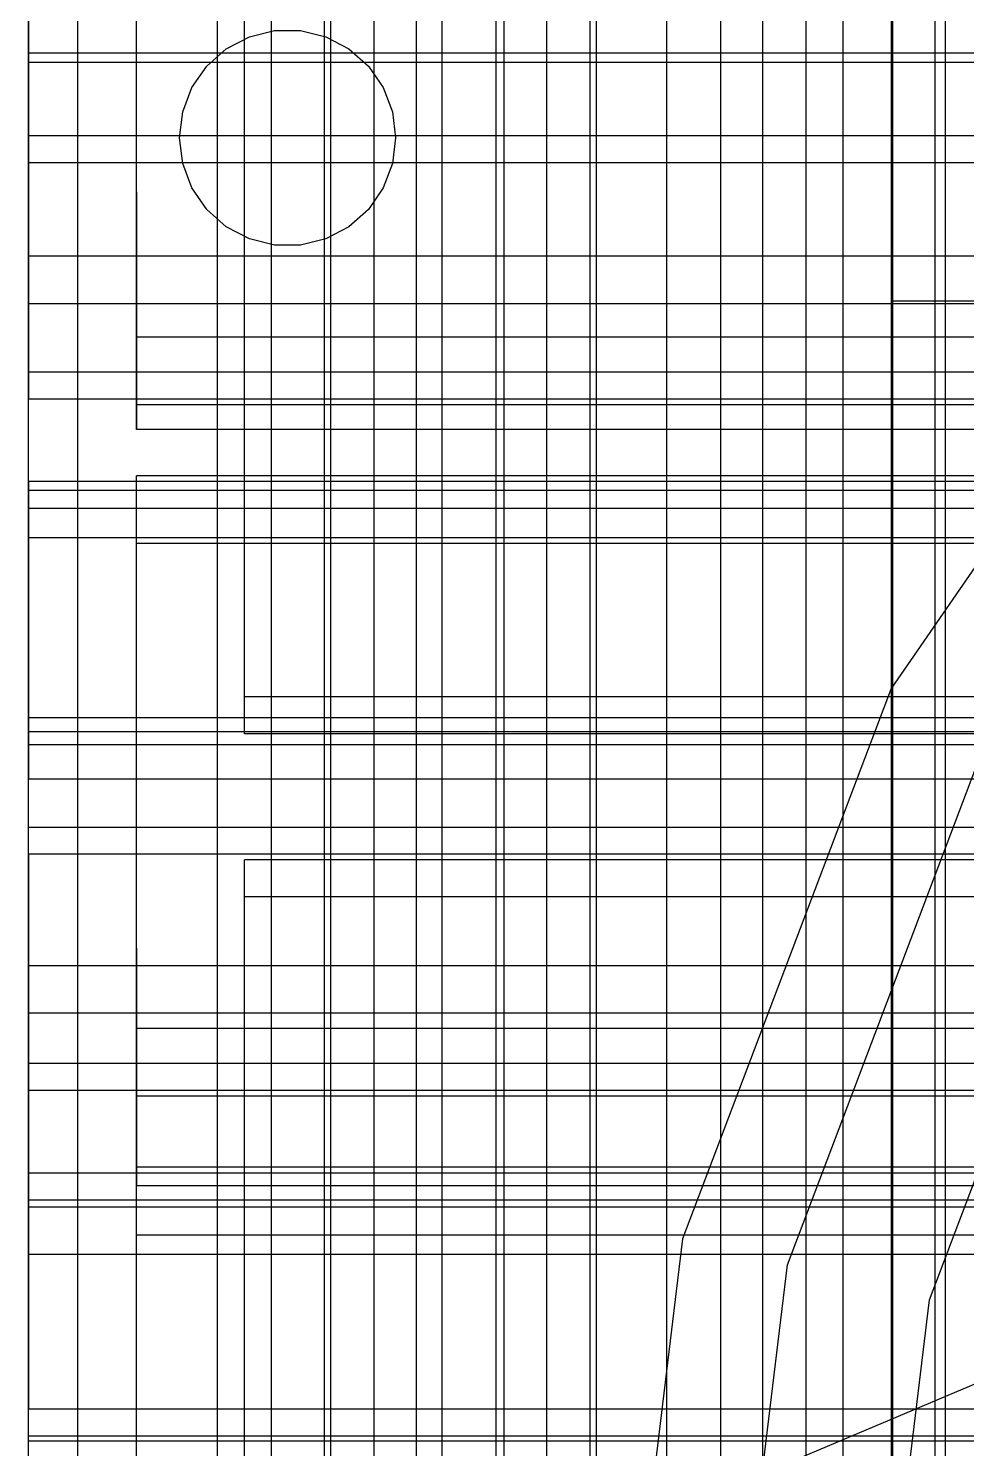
# Model space of a CAD drawing. Header units: millimetres. Extents: x -1175 to 655, y -895 to 720.
# Drawn here: x -972.6 to -967.82, y 45.99 to 53.22 of the extents above; entities that cross this region are included whole.
import ezdxf

# ---------------------------------------------------------------- set-up
doc = ezdxf.new("R2010")
doc.units = ezdxf.units.MM
doc.layers.add('HIDDEN', color=8, linetype='Continuous')
doc.layers.add('VISIBLE', color=7, linetype='Continuous')

msp = doc.modelspace()

# ---------------------------------------------------------------- linework, layer by layer
at = {"layer": 'HIDDEN'}
for points in [[(-968.1984, 110), (-968.1984, 33.08)], [(-968.1984, 96), (-968.1984, 33.08)], [(-972.0484, 51.6458), (-972.0484, 54.4592)], [(-972.0484, 51.6458), (-972.0484, 54.4592)], [(-972.5984, 53.0902), (-972.5984, 54.2926)], [(-972.5984, 52.6698), (-972.5984, 54.2926)], [(-972.5984, 53.0902), (-972.5984, 54.2926)], [(-972.5984, 52.6698), (-972.5984, 54.2926)], [(-971.6359, 33.85), (-971.6359, 54.31)], [(-971.6359, 33.85), (-971.6359, 54.31)], [(-971.3609, 33.85), (-971.3609, 54.31)], [(-971.3609, 33.85), (-971.3609, 54.31)], [(-970.4919, 33.85), (-970.4919, 54.31)], [(-970.4919, 33.85), (-970.4919, 54.31)], [(-970.2169, 33.85), (-970.2169, 54.31)], [(-970.2169, 33.85), (-970.2169, 54.31)], [(-969.9584, 33.85), (-969.9584, 54.31)], [(-969.9584, 33.85), (-969.9584, 54.31)], [(-969.3479, 33.85), (-969.3479, 54.31)], [(-969.3479, 33.85), (-969.3479, 54.31)], [(-969.0729, 33.85), (-969.0729, 54.31)], [(-969.0729, 33.85), (-969.0729, 54.31)], [(-968.2039, 33.85), (-968.2039, 54.31)], [(-968.2039, 33.85), (-968.2039, 54.31)], [(-967.9289, 33.85), (-967.9289, 54.31)], [(-967.9289, 33.85), (-967.9289, 54.31)], [(-972.5984, 52.0568), (-972.5984, 54.2352)], [(-971.4984, 49.8143), (-971.4984, 54.1542)], [(-971.4984, 49.8143), (-971.4984, 54.1542)], [(-972.0484, 51.3008), (-972.0484, 54.1142)], [(-972.0484, 51.3008), (-972.0484, 54.1142)], [(-972.3464, 34.18), (-972.3464, 53.98)], [(-971.4984, 49.6258), (-971.4984, 53.9657)], [(-971.4984, 49.6258), (-971.4984, 53.9657)], [(-971.0904, 34.18), (-971.0904, 53.98)], [(-970.6215, 34.18), (-970.6215, 53.98)], [(-970.1753, 34.18), (-970.1753, 53.98)], [(-969.7064, 34.18), (-969.7064, 53.98)], [(-968.4504, 34.18), (-968.4504, 53.98)], [(-967.9815, 34.18), (-967.9815, 53.98)], [(-971.0584, 34.455), (-971.0584, 53.705)], [(-971.0584, 34.455), (-971.0584, 53.705)], [(-971.0584, 34.455), (-971.0584, 53.705)], [(-971.0584, 34.455), (-971.0584, 53.705)], [(-971.0584, 34.455), (-971.0584, 53.705)], [(-971.0584, 34.455), (-971.0584, 53.705)], [(-970.8384, 34.455), (-970.8384, 53.705)], [(-970.8384, 34.455), (-970.8384, 53.705)], [(-970.8384, 34.455), (-970.8384, 53.705)], [(-970.8384, 34.455), (-970.8384, 53.705)], [(-970.8384, 34.455), (-970.8384, 53.705)], [(-970.8384, 34.455), (-970.8384, 53.705)], [(-969.9584, 34.455), (-969.9584, 53.705)], [(-969.9584, 34.455), (-969.9584, 53.705)], [(-969.9584, 34.455), (-969.9584, 53.705)], [(-969.9584, 34.455), (-969.9584, 53.705)], [(-969.9584, 34.455), (-969.9584, 53.705)], [(-969.9584, 34.455), (-969.9584, 53.705)], [(-969.7384, 34.455), (-969.7384, 53.705)], [(-969.7384, 34.455), (-969.7384, 53.705)], [(-969.7384, 34.455), (-969.7384, 53.705)], [(-969.7384, 34.455), (-969.7384, 53.705)], [(-969.7384, 34.455), (-969.7384, 53.705)], [(-969.7384, 34.455), (-969.7384, 53.705)], [(-968.8584, 34.455), (-968.8584, 53.705)], [(-968.8584, 34.455), (-968.8584, 53.705)], [(-968.8584, 34.455), (-968.8584, 53.705)], [(-968.8584, 34.455), (-968.8584, 53.705)], [(-968.8584, 34.455), (-968.8584, 53.705)], [(-968.8584, 34.455), (-968.8584, 53.705)], [(-968.6384, 34.455), (-968.6384, 53.705)], [(-968.6384, 34.455), (-968.6384, 53.705)], [(-968.6384, 34.455), (-968.6384, 53.705)], [(-968.6384, 34.455), (-968.6384, 53.705)], [(-968.6384, 34.455), (-968.6384, 53.705)], [(-968.6384, 34.455), (-968.6384, 53.705)], [(-972.5984, 53.2848), (-972.5984, 52.0568)], [(-971.5908, 53.1126), (-971.4734, 53.1743)], [(-971.5908, 53.1126), (-971.4734, 53.1743)], [(-971.4734, 53.1743), (-971.3447, 53.206)], [(-971.4734, 53.1743), (-971.3447, 53.206)], [(-971.3447, 53.206), (-971.2121, 53.206)], [(-971.3447, 53.206), (-971.2121, 53.206)], [(-971.2121, 53.206), (-971.0834, 53.1743)], [(-971.2121, 53.206), (-971.0834, 53.1743)], [(-971.0834, 53.1743), (-970.966, 53.1126)], [(-971.0834, 53.1743), (-970.966, 53.1126)], [(-941.7984, 53.0902), (-972.5984, 53.0902)], [(-972.5984, 51.4674), (-972.5984, 53.0902)], [(-941.7984, 53.0902), (-972.5984, 53.0902)], [(-972.5984, 51.4674), (-972.5984, 53.0902)], [(-971.6901, 53.0247), (-971.5908, 53.1126)], [(-971.6901, 53.0247), (-971.5908, 53.1126)], [(-970.966, 53.1126), (-970.8667, 53.0247)], [(-970.966, 53.1126), (-970.8667, 53.0247)], [(-972.5984, 51.8152), (-972.5984, 53.0432)], [(-941.7984, 53.0432), (-972.5984, 53.0432)], [(-972.5984, 50.8648), (-972.5984, 53.0432)], [(-971.7654, 52.9156), (-971.6901, 53.0247)], [(-971.7654, 52.9156), (-971.6901, 53.0247)], [(-970.8667, 53.0247), (-970.7914, 52.9156)], [(-970.8667, 53.0247), (-970.7914, 52.9156)], [(-971.8124, 52.7916), (-971.7654, 52.9156)], [(-971.8124, 52.7916), (-971.7654, 52.9156)], [(-970.7914, 52.9156), (-970.7444, 52.7916)], [(-970.7914, 52.9156), (-970.7444, 52.7916)], [(-971.8284, 52.66), (-971.8124, 52.7916)], [(-971.8284, 52.66), (-971.8124, 52.7916)], [(-970.7444, 52.7916), (-970.7284, 52.66)], [(-970.7444, 52.7916), (-970.7284, 52.66)], [(-972.5984, 51.4674), (-972.5984, 52.6698)], [(-941.7984, 52.6698), (-972.5984, 52.6698)], [(-972.5984, 51.4674), (-972.5984, 52.6698)], [(-941.7984, 52.6698), (-972.5984, 52.6698)], [(-971.8124, 52.5284), (-971.8284, 52.66)], [(-971.8124, 52.5284), (-971.8284, 52.66)], [(-970.7284, 52.66), (-970.7444, 52.5284)], [(-970.7284, 52.66), (-970.7444, 52.5284)], [(-972.5984, 52.5326), (-972.5984, 51.3302)], [(-941.7984, 52.5326), (-972.5984, 52.5326)], [(-972.5984, 50.9098), (-972.5984, 52.5326)], [(-972.5984, 52.5326), (-972.5984, 51.3302)], [(-941.7984, 52.5326), (-972.5984, 52.5326)], [(-972.5984, 50.9098), (-972.5984, 52.5326)], [(-971.7654, 52.4044), (-971.8124, 52.5284)], [(-971.7654, 52.4044), (-971.8124, 52.5284)], [(-970.7444, 52.5284), (-970.7914, 52.4044)], [(-970.7444, 52.5284), (-970.7914, 52.4044)], [(-972.0484, 52.385), (-972.0484, 52.3674)], [(-972.0484, 52.3674), (-972.0484, 52.385)], [(-972.0484, 52.385), (-972.0484, 52.3674)], [(-972.0484, 52.3674), (-972.0484, 52.385)], [(-972.0484, 52.385), (-972.0484, 52.3674)], [(-972.0484, 52.3674), (-972.0484, 52.385)], [(-972.0484, 52.385), (-972.0484, 52.3674)], [(-972.0484, 52.3674), (-972.0484, 52.385)], [(-972.0484, 52.385), (-972.0484, 52.3674)], [(-972.0484, 52.3674), (-972.0484, 52.385)], [(-972.0484, 52.385), (-972.0484, 52.3674)], [(-972.0484, 52.3674), (-972.0484, 52.385)], [(-972.0484, 52.385), (-972.0484, 52.3674)], [(-972.0484, 52.3674), (-972.0484, 52.385)], [(-972.0484, 52.385), (-972.0484, 52.3674)], [(-972.0484, 52.3674), (-972.0484, 52.385)], [(-972.0484, 52.385), (-972.0484, 52.3674)], [(-972.0484, 52.3674), (-972.0484, 52.385)], [(-972.0484, 52.3674), (-972.0484, 52.3157)], [(-972.0484, 52.3157), (-972.0484, 52.3674)], [(-972.0484, 52.3674), (-972.0484, 52.3157)], [(-972.0484, 52.3157), (-972.0484, 52.3674)], [(-972.0484, 52.3674), (-972.0484, 52.3157)], [(-972.0484, 52.3157), (-972.0484, 52.3674)], [(-972.0484, 52.3674), (-972.0484, 52.3157)], [(-972.0484, 52.3157), (-972.0484, 52.3674)], [(-972.0484, 52.3674), (-972.0484, 52.3157)], [(-972.0484, 52.3157), (-972.0484, 52.3674)], [(-972.0484, 52.3674), (-972.0484, 52.3157)], [(-972.0484, 52.3157), (-972.0484, 52.3674)], [(-972.0484, 52.3674), (-972.0484, 52.3157)], [(-972.0484, 52.3157), (-972.0484, 52.3674)], [(-972.0484, 52.3674), (-972.0484, 52.3157)], [(-972.0484, 52.3157), (-972.0484, 52.3674)], [(-972.0484, 52.3674), (-972.0484, 52.3157)], [(-972.0484, 52.3157), (-972.0484, 52.3674)], [(-971.6901, 52.2953), (-971.7654, 52.4044)], [(-971.6901, 52.2953), (-971.7654, 52.4044)], [(-970.7914, 52.4044), (-970.8667, 52.2953)], [(-970.7914, 52.4044), (-970.8667, 52.2953)], [(-972.0484, 52.3157), (-972.0484, 52.2328)], [(-972.0484, 52.2328), (-972.0484, 52.3157)], [(-972.0484, 52.3157), (-972.0484, 52.2328)], [(-972.0484, 52.2328), (-972.0484, 52.3157)], [(-972.0484, 52.3157), (-972.0484, 52.2328)], [(-972.0484, 52.2328), (-972.0484, 52.3157)], [(-972.0484, 52.3157), (-972.0484, 52.2328)], [(-972.0484, 52.2328), (-972.0484, 52.3157)], [(-972.0484, 52.3157), (-972.0484, 52.2328)], [(-972.0484, 52.2328), (-972.0484, 52.3157)], [(-972.0484, 52.3157), (-972.0484, 52.2328)], [(-972.0484, 52.2328), (-972.0484, 52.3157)], [(-972.0484, 52.3157), (-972.0484, 52.2328)], [(-972.0484, 52.2328), (-972.0484, 52.3157)], [(-972.0484, 52.3157), (-972.0484, 52.2328)], [(-972.0484, 52.2328), (-972.0484, 52.3157)], [(-972.0484, 52.3157), (-972.0484, 52.2328)], [(-972.0484, 52.2328), (-972.0484, 52.3157)], [(-971.5908, 52.2074), (-971.6901, 52.2953)], [(-971.5908, 52.2074), (-971.6901, 52.2953)], [(-970.8667, 52.2953), (-970.966, 52.2074)], [(-970.8667, 52.2953), (-970.966, 52.2074)], [(-966.5024, 52.3226), (-968.2046, 49.8565)], [(-972.0484, 52.2328), (-972.0484, 52.1237)], [(-972.0484, 52.1237), (-972.0484, 52.2328)], [(-972.0484, 52.2328), (-972.0484, 52.1237)], [(-972.0484, 52.1237), (-972.0484, 52.2328)], [(-972.0484, 52.2328), (-972.0484, 52.1237)], [(-972.0484, 52.1237), (-972.0484, 52.2328)], [(-972.0484, 52.2328), (-972.0484, 52.1237)], [(-972.0484, 52.1237), (-972.0484, 52.2328)], [(-972.0484, 52.2328), (-972.0484, 52.1237)], [(-972.0484, 52.1237), (-972.0484, 52.2328)], [(-972.0484, 52.2328), (-972.0484, 52.1237)], [(-972.0484, 52.1237), (-972.0484, 52.2328)], [(-972.0484, 52.2328), (-972.0484, 52.1237)], [(-972.0484, 52.1237), (-972.0484, 52.2328)], [(-972.0484, 52.2328), (-972.0484, 52.1237)], [(-972.0484, 52.1237), (-972.0484, 52.2328)], [(-972.0484, 52.2328), (-972.0484, 52.1237)], [(-972.0484, 52.1237), (-972.0484, 52.2328)], [(-971.4734, 52.1457), (-971.5908, 52.2074)], [(-971.4734, 52.1457), (-971.5908, 52.2074)], [(-970.966, 52.2074), (-971.0834, 52.1457)], [(-970.966, 52.2074), (-971.0834, 52.1457)], [(-972.0484, 52.1237), (-972.0484, 51.9945)], [(-972.0484, 51.9945), (-972.0484, 52.1237)], [(-972.0484, 52.1237), (-972.0484, 51.9945)], [(-972.0484, 51.9945), (-972.0484, 52.1237)], [(-972.0484, 52.1237), (-972.0484, 51.9945)], [(-972.0484, 51.9945), (-972.0484, 52.1237)], [(-972.0484, 52.1237), (-972.0484, 51.9945)], [(-972.0484, 51.9945), (-972.0484, 52.1237)], [(-972.0484, 52.1237), (-972.0484, 51.9945)], [(-972.0484, 51.9945), (-972.0484, 52.1237)], [(-972.0484, 52.1237), (-972.0484, 51.9945)], [(-972.0484, 51.9945), (-972.0484, 52.1237)], [(-972.0484, 52.1237), (-972.0484, 51.9945)], [(-972.0484, 51.9945), (-972.0484, 52.1237)], [(-972.0484, 52.1237), (-972.0484, 51.9945)], [(-972.0484, 51.9945), (-972.0484, 52.1237)], [(-972.0484, 52.1237), (-972.0484, 51.9945)], [(-972.0484, 51.9945), (-972.0484, 52.1237)], [(-971.3447, 52.114), (-971.4734, 52.1457)], [(-971.3447, 52.114), (-971.4734, 52.1457)], [(-971.0834, 52.1457), (-971.2121, 52.114)], [(-971.0834, 52.1457), (-971.2121, 52.114)], [(-941.7984, 52.0568), (-972.5984, 52.0568)], [(-971.2121, 52.114), (-971.3447, 52.114)], [(-971.2121, 52.114), (-971.3447, 52.114)], [(-972.0484, 51.9945), (-972.0484, 51.8529)], [(-972.0484, 51.8529), (-972.0484, 51.9945)], [(-972.0484, 51.9945), (-972.0484, 51.8529)], [(-972.0484, 51.8529), (-972.0484, 51.9945)], [(-972.0484, 51.9945), (-972.0484, 51.8529)], [(-972.0484, 51.8529), (-972.0484, 51.9945)], [(-972.0484, 51.9945), (-972.0484, 51.8529)], [(-972.0484, 51.8529), (-972.0484, 51.9945)], [(-972.0484, 51.9945), (-972.0484, 51.8529)], [(-972.0484, 51.8529), (-972.0484, 51.9945)], [(-972.0484, 51.9945), (-972.0484, 51.8529)], [(-972.0484, 51.8529), (-972.0484, 51.9945)], [(-972.0484, 51.9945), (-972.0484, 51.8529)], [(-972.0484, 51.8529), (-972.0484, 51.9945)], [(-972.0484, 51.9945), (-972.0484, 51.8529)], [(-972.0484, 51.8529), (-972.0484, 51.9945)], [(-972.0484, 51.9945), (-972.0484, 51.8529)], [(-972.0484, 51.8529), (-972.0484, 51.9945)], [(-972.0484, 51.8529), (-972.0484, 51.7071)], [(-972.0484, 51.7071), (-972.0484, 51.8529)], [(-972.0484, 51.8529), (-972.0484, 51.7071)], [(-972.0484, 51.7071), (-972.0484, 51.8529)], [(-972.0484, 51.8529), (-972.0484, 51.7071)], [(-972.0484, 51.7071), (-972.0484, 51.8529)], [(-972.0484, 51.8529), (-972.0484, 51.7071)], [(-972.0484, 51.7071), (-972.0484, 51.8529)], [(-972.0484, 51.8529), (-972.0484, 51.7071)], [(-972.0484, 51.7071), (-972.0484, 51.8529)], [(-972.0484, 51.8529), (-972.0484, 51.7071)], [(-972.0484, 51.7071), (-972.0484, 51.8529)], [(-972.0484, 51.8529), (-972.0484, 51.7071)], [(-972.0484, 51.7071), (-972.0484, 51.8529)], [(-972.0484, 51.8529), (-972.0484, 51.7071)], [(-972.0484, 51.7071), (-972.0484, 51.8529)], [(-972.0484, 51.8529), (-972.0484, 51.7071)], [(-972.0484, 51.7071), (-972.0484, 51.8529)], [(-941.7984, 51.8152), (-972.5984, 51.8152)], [(-972.5984, 49.6368), (-972.5984, 51.8152)], [(-968.1984, 51.83), (-946.1984, 51.83)], [(-968.1984, 51.83), (-946.1984, 51.83)], [(-968.1984, 36.33), (-968.1984, 51.83)], [(-968.1984, 36.33), (-968.1984, 51.83)], [(-972.0484, 51.7071), (-972.0484, 51.5655)], [(-972.0484, 51.5655), (-972.0484, 51.7071)], [(-972.0484, 51.7071), (-972.0484, 51.5655)], [(-972.0484, 51.5655), (-972.0484, 51.7071)], [(-972.0484, 51.7071), (-972.0484, 51.5655)], [(-972.0484, 51.5655), (-972.0484, 51.7071)], [(-972.0484, 51.7071), (-972.0484, 51.5655)], [(-972.0484, 51.5655), (-972.0484, 51.7071)], [(-972.0484, 51.7071), (-972.0484, 51.5655)], [(-972.0484, 51.5655), (-972.0484, 51.7071)], [(-972.0484, 51.7071), (-972.0484, 51.5655)], [(-972.0484, 51.5655), (-972.0484, 51.7071)], [(-972.0484, 51.7071), (-972.0484, 51.5655)], [(-972.0484, 51.5655), (-972.0484, 51.7071)], [(-972.0484, 51.7071), (-972.0484, 51.5655)], [(-972.0484, 51.5655), (-972.0484, 51.7071)], [(-972.0484, 51.7071), (-972.0484, 51.5655)], [(-972.0484, 51.5655), (-972.0484, 51.7071)], [(-972.0484, 51.3008), (-972.0484, 51.6458)], [(-942.3484, 51.6458), (-972.0484, 51.6458)], [(-972.0484, 51.3008), (-972.0484, 51.6458)], [(-942.3484, 51.6458), (-972.0484, 51.6458)], [(-972.0484, 51.5655), (-972.0484, 51.4363)], [(-972.0484, 51.4363), (-972.0484, 51.5655)], [(-972.0484, 51.5655), (-972.0484, 51.4363)], [(-972.0484, 51.4363), (-972.0484, 51.5655)], [(-972.0484, 51.5655), (-972.0484, 51.4363)], [(-972.0484, 51.4363), (-972.0484, 51.5655)], [(-972.0484, 51.5655), (-972.0484, 51.4363)], [(-972.0484, 51.4363), (-972.0484, 51.5655)], [(-972.0484, 51.5655), (-972.0484, 51.4363)], [(-972.0484, 51.4363), (-972.0484, 51.5655)], [(-972.0484, 51.5655), (-972.0484, 51.4363)], [(-972.0484, 51.4363), (-972.0484, 51.5655)], [(-972.0484, 51.5655), (-972.0484, 51.4363)], [(-972.0484, 51.4363), (-972.0484, 51.5655)], [(-972.0484, 51.5655), (-972.0484, 51.4363)], [(-972.0484, 51.4363), (-972.0484, 51.5655)], [(-972.0484, 51.5655), (-972.0484, 51.4363)], [(-972.0484, 51.4363), (-972.0484, 51.5655)], [(-941.7984, 51.4674), (-972.5984, 51.4674)], [(-941.7984, 51.4674), (-972.5984, 51.4674)], [(-972.0484, 51.4363), (-972.0484, 51.3272)], [(-972.0484, 51.3272), (-972.0484, 51.4363)], [(-972.0484, 51.4363), (-972.0484, 51.3272)], [(-972.0484, 51.3272), (-972.0484, 51.4363)], [(-972.0484, 51.4363), (-972.0484, 51.3272)], [(-972.0484, 51.3272), (-972.0484, 51.4363)], [(-972.0484, 51.4363), (-972.0484, 51.3272)], [(-972.0484, 51.3272), (-972.0484, 51.4363)], [(-972.0484, 51.4363), (-972.0484, 51.3272)], [(-972.0484, 51.3272), (-972.0484, 51.4363)], [(-972.0484, 51.4363), (-972.0484, 51.3272)], [(-972.0484, 51.3272), (-972.0484, 51.4363)], [(-972.0484, 51.4363), (-972.0484, 51.3272)], [(-972.0484, 51.3272), (-972.0484, 51.4363)], [(-972.0484, 51.4363), (-972.0484, 51.3272)], [(-972.0484, 51.3272), (-972.0484, 51.4363)], [(-972.0484, 51.4363), (-972.0484, 51.3272)], [(-972.0484, 51.3272), (-972.0484, 51.4363)], [(-941.7984, 51.3302), (-972.5984, 51.3302)], [(-972.5984, 49.7074), (-972.5984, 51.3302)], [(-941.7984, 51.3302), (-972.5984, 51.3302)], [(-972.5984, 49.7074), (-972.5984, 51.3302)], [(-972.0484, 51.3272), (-972.0484, 51.2443)], [(-972.0484, 51.2443), (-972.0484, 51.3272)], [(-972.0484, 51.3272), (-972.0484, 51.2443)], [(-972.0484, 51.2443), (-972.0484, 51.3272)], [(-972.0484, 51.3272), (-972.0484, 51.2443)], [(-972.0484, 51.2443), (-972.0484, 51.3272)], [(-972.0484, 51.3272), (-972.0484, 51.2443)], [(-972.0484, 51.2443), (-972.0484, 51.3272)], [(-972.0484, 51.3272), (-972.0484, 51.2443)], [(-972.0484, 51.2443), (-972.0484, 51.3272)], [(-972.0484, 51.3272), (-972.0484, 51.2443)], [(-972.0484, 51.2443), (-972.0484, 51.3272)], [(-972.0484, 51.3272), (-972.0484, 51.2443)], [(-972.0484, 51.2443), (-972.0484, 51.3272)], [(-972.0484, 51.3272), (-972.0484, 51.2443)], [(-972.0484, 51.2443), (-972.0484, 51.3272)], [(-972.0484, 51.3272), (-972.0484, 51.2443)], [(-972.0484, 51.2443), (-972.0484, 51.3272)], [(-942.3484, 51.3008), (-972.0484, 51.3008)], [(-942.3484, 51.3008), (-972.0484, 51.3008)], [(-972.0484, 51.2443), (-972.0484, 51.1926)], [(-972.0484, 51.1926), (-972.0484, 51.2443)], [(-972.0484, 51.2443), (-972.0484, 51.1926)], [(-972.0484, 51.1926), (-972.0484, 51.2443)], [(-972.0484, 51.2443), (-972.0484, 51.1926)], [(-972.0484, 51.1926), (-972.0484, 51.2443)], [(-972.0484, 51.2443), (-972.0484, 51.1926)], [(-972.0484, 51.1926), (-972.0484, 51.2443)], [(-972.0484, 51.2443), (-972.0484, 51.1926)], [(-972.0484, 51.1926), (-972.0484, 51.2443)], [(-972.0484, 51.2443), (-972.0484, 51.1926)], [(-972.0484, 51.1926), (-972.0484, 51.2443)], [(-972.0484, 51.2443), (-972.0484, 51.1926)], [(-972.0484, 51.1926), (-972.0484, 51.2443)], [(-972.0484, 51.2443), (-972.0484, 51.1926)], [(-972.0484, 51.1926), (-972.0484, 51.2443)], [(-972.0484, 51.2443), (-972.0484, 51.1926)], [(-972.0484, 51.1926), (-972.0484, 51.2443)], [(-972.0484, 51.1926), (-972.0484, 51.175)], [(-972.0484, 51.175), (-972.0484, 51.1926)], [(-972.0484, 51.1926), (-972.0484, 51.175)], [(-972.0484, 51.175), (-972.0484, 51.1926)], [(-972.0484, 51.1926), (-972.0484, 51.175)], [(-972.0484, 51.175), (-972.0484, 51.1926)], [(-972.0484, 51.1926), (-972.0484, 51.175)], [(-972.0484, 51.175), (-972.0484, 51.1926)], [(-972.0484, 51.1926), (-972.0484, 51.175)], [(-972.0484, 51.175), (-972.0484, 51.1926)], [(-972.0484, 51.1926), (-972.0484, 51.175)], [(-972.0484, 51.175), (-972.0484, 51.1926)], [(-972.0484, 51.1926), (-972.0484, 51.175)], [(-972.0484, 51.175), (-972.0484, 51.1926)], [(-972.0484, 51.1926), (-972.0484, 51.175)], [(-972.0484, 51.175), (-972.0484, 51.1926)], [(-972.0484, 51.1926), (-972.0484, 51.175)], [(-972.0484, 51.175), (-972.0484, 51.1926)], [(-942.3484, 51.175), (-972.0484, 51.175)], [(-942.3484, 51.175), (-972.0484, 51.175)], [(-942.3484, 51.175), (-972.0484, 51.175)], [(-942.3484, 51.175), (-972.0484, 51.175)], [(-942.3484, 51.175), (-972.0484, 51.175)], [(-942.3484, 51.175), (-972.0484, 51.175)], [(-942.3484, 51.175), (-972.0484, 51.175)], [(-942.3484, 51.175), (-972.0484, 51.175)], [(-942.3484, 51.175), (-972.0484, 51.175)], [(-972.5984, 50.9098), (-972.5984, 49.7074)], [(-941.7984, 50.9098), (-972.5984, 50.9098)], [(-972.5984, 50.9098), (-972.5984, 49.7074)], [(-941.7984, 50.9098), (-972.5984, 50.9098)], [(-972.0484, 50.5942), (-972.0484, 50.9392)], [(-942.3484, 50.9392), (-972.0484, 50.9392)], [(-972.0484, 48.1258), (-972.0484, 50.9392)], [(-972.0484, 50.5942), (-972.0484, 50.9392)], [(-942.3484, 50.9392), (-972.0484, 50.9392)], [(-972.0484, 48.1258), (-972.0484, 50.9392)], [(-972.5984, 49.6368), (-972.5984, 50.8648)], [(-941.7984, 50.8648), (-972.5984, 50.8648)], [(-972.5984, 49.5702), (-972.5984, 50.7726)], [(-941.7984, 50.7726), (-972.5984, 50.7726)], [(-972.5984, 49.1498), (-972.5984, 50.7726)], [(-972.5984, 49.5702), (-972.5984, 50.7726)], [(-941.7984, 50.7726), (-972.5984, 50.7726)], [(-972.5984, 49.1498), (-972.5984, 50.7726)], [(-972.5984, 50.6232), (-972.5984, 49.3952)], [(-941.7984, 50.6232), (-972.5984, 50.6232)], [(-972.5984, 48.4448), (-972.5984, 50.6232)], [(-942.3484, 50.5942), (-972.0484, 50.5942)], [(-972.0484, 47.7808), (-972.0484, 50.5942)], [(-942.3484, 50.5942), (-972.0484, 50.5942)], [(-972.0484, 47.7808), (-972.0484, 50.5942)], [(-971.4984, 49.6258), (-971.4984, 49.8143)], [(-942.8984, 49.8143), (-971.4984, 49.8143)], [(-971.4984, 49.6258), (-971.4984, 49.8143)], [(-942.8984, 49.8143), (-971.4984, 49.8143)], [(-968.2046, 49.8565), (-969.2672, 47.0547)], [(-941.7984, 49.7074), (-972.5984, 49.7074)], [(-941.7984, 49.7074), (-972.5984, 49.7074)], [(-941.7984, 49.6368), (-972.5984, 49.6368)], [(-942.8984, 49.6258), (-971.4984, 49.6258)], [(-942.8984, 49.6258), (-971.4984, 49.6258)], [(-968.7332, 46.9231), (-967.7176, 49.6009)], [(-941.7984, 49.5702), (-972.5984, 49.5702)], [(-972.5984, 47.9474), (-972.5984, 49.5702)], [(-941.7984, 49.5702), (-972.5984, 49.5702)], [(-972.5984, 47.9474), (-972.5984, 49.5702)], [(-941.7984, 49.3952), (-972.5984, 49.3952)], [(-972.5984, 47.2168), (-972.5984, 49.3952)], [(-968.0097, 46.7447), (-967.0578, 49.2546)], [(-972.5984, 47.9474), (-972.5984, 49.1498)], [(-941.7984, 49.1498), (-972.5984, 49.1498)], [(-972.5984, 47.9474), (-972.5984, 49.1498)], [(-941.7984, 49.1498), (-972.5984, 49.1498)], [(-972.5984, 49.0126), (-972.5984, 47.8102)], [(-941.7984, 49.0126), (-972.5984, 49.0126)], [(-972.5984, 47.3898), (-972.5984, 49.0126)], [(-972.5984, 49.0126), (-972.5984, 47.8102)], [(-941.7984, 49.0126), (-972.5984, 49.0126)], [(-972.5984, 47.3898), (-972.5984, 49.0126)], [(-971.4984, 48.7957), (-971.4984, 48.9842)], [(-942.8984, 48.9842), (-971.4984, 48.9842)], [(-971.4984, 44.6443), (-971.4984, 48.9842)], [(-971.4984, 48.7957), (-971.4984, 48.9842)], [(-942.8984, 48.9842), (-971.4984, 48.9842)], [(-971.4984, 44.6443), (-971.4984, 48.9842)], [(-942.8984, 48.7957), (-971.4984, 48.7957)], [(-971.4984, 44.4558), (-971.4984, 48.7957)], [(-942.8984, 48.7957), (-971.4984, 48.7957)], [(-971.4984, 44.4558), (-971.4984, 48.7957)], [(-972.0484, 48.535), (-972.0484, 48.5174)], [(-972.0484, 48.5174), (-972.0484, 48.535)], [(-972.0484, 48.535), (-972.0484, 48.5174)], [(-972.0484, 48.5174), (-972.0484, 48.535)], [(-972.0484, 48.535), (-972.0484, 48.5174)], [(-972.0484, 48.5174), (-972.0484, 48.535)], [(-972.0484, 48.535), (-972.0484, 48.5174)], [(-972.0484, 48.5174), (-972.0484, 48.535)], [(-972.0484, 48.535), (-972.0484, 48.5174)], [(-972.0484, 48.5174), (-972.0484, 48.535)], [(-972.0484, 48.535), (-972.0484, 48.5174)], [(-972.0484, 48.5174), (-972.0484, 48.535)], [(-972.0484, 48.535), (-972.0484, 48.5174)], [(-972.0484, 48.5174), (-972.0484, 48.535)], [(-972.0484, 48.535), (-972.0484, 48.5174)], [(-972.0484, 48.5174), (-972.0484, 48.535)], [(-972.0484, 48.535), (-972.0484, 48.5174)], [(-972.0484, 48.5174), (-972.0484, 48.535)], [(-972.0484, 48.5174), (-972.0484, 48.4657)], [(-972.0484, 48.4657), (-972.0484, 48.5174)], [(-972.0484, 48.5174), (-972.0484, 48.4657)], [(-972.0484, 48.4657), (-972.0484, 48.5174)], [(-972.0484, 48.5174), (-972.0484, 48.4657)], [(-972.0484, 48.4657), (-972.0484, 48.5174)], [(-972.0484, 48.5174), (-972.0484, 48.4657)], [(-972.0484, 48.4657), (-972.0484, 48.5174)], [(-972.0484, 48.5174), (-972.0484, 48.4657)], [(-972.0484, 48.4657), (-972.0484, 48.5174)], [(-972.0484, 48.5174), (-972.0484, 48.4657)], [(-972.0484, 48.4657), (-972.0484, 48.5174)], [(-972.0484, 48.5174), (-972.0484, 48.4657)], [(-972.0484, 48.4657), (-972.0484, 48.5174)], [(-972.0484, 48.5174), (-972.0484, 48.4657)], [(-972.0484, 48.4657), (-972.0484, 48.5174)], [(-972.0484, 48.5174), (-972.0484, 48.4657)], [(-972.0484, 48.4657), (-972.0484, 48.5174)], [(-972.5984, 48.4448), (-972.5984, 47.2168)], [(-941.7984, 48.4448), (-972.5984, 48.4448)], [(-972.0484, 48.4657), (-972.0484, 48.3828)], [(-972.0484, 48.3828), (-972.0484, 48.4657)], [(-972.0484, 48.4657), (-972.0484, 48.3828)], [(-972.0484, 48.3828), (-972.0484, 48.4657)], [(-972.0484, 48.4657), (-972.0484, 48.3828)], [(-972.0484, 48.3828), (-972.0484, 48.4657)], [(-972.0484, 48.4657), (-972.0484, 48.3828)], [(-972.0484, 48.3828), (-972.0484, 48.4657)], [(-972.0484, 48.4657), (-972.0484, 48.3828)], [(-972.0484, 48.3828), (-972.0484, 48.4657)], [(-972.0484, 48.4657), (-972.0484, 48.3828)], [(-972.0484, 48.3828), (-972.0484, 48.4657)], [(-972.0484, 48.4657), (-972.0484, 48.3828)], [(-972.0484, 48.3828), (-972.0484, 48.4657)], [(-972.0484, 48.4657), (-972.0484, 48.3828)], [(-972.0484, 48.3828), (-972.0484, 48.4657)], [(-972.0484, 48.4657), (-972.0484, 48.3828)], [(-972.0484, 48.3828), (-972.0484, 48.4657)], [(-972.0484, 48.3828), (-972.0484, 48.2737)], [(-972.0484, 48.2737), (-972.0484, 48.3828)], [(-972.0484, 48.3828), (-972.0484, 48.2737)], [(-972.0484, 48.2737), (-972.0484, 48.3828)], [(-972.0484, 48.3828), (-972.0484, 48.2737)], [(-972.0484, 48.2737), (-972.0484, 48.3828)], [(-972.0484, 48.3828), (-972.0484, 48.2737)], [(-972.0484, 48.2737), (-972.0484, 48.3828)], [(-972.0484, 48.3828), (-972.0484, 48.2737)], [(-972.0484, 48.2737), (-972.0484, 48.3828)], [(-972.0484, 48.3828), (-972.0484, 48.2737)], [(-972.0484, 48.2737), (-972.0484, 48.3828)], [(-972.0484, 48.3828), (-972.0484, 48.2737)], [(-972.0484, 48.2737), (-972.0484, 48.3828)], [(-972.0484, 48.3828), (-972.0484, 48.2737)], [(-972.0484, 48.2737), (-972.0484, 48.3828)], [(-972.0484, 48.3828), (-972.0484, 48.2737)], [(-972.0484, 48.2737), (-972.0484, 48.3828)], [(-972.0484, 48.2737), (-972.0484, 48.1445)], [(-972.0484, 48.1445), (-972.0484, 48.2737)], [(-972.0484, 48.2737), (-972.0484, 48.1445)], [(-972.0484, 48.1445), (-972.0484, 48.2737)], [(-972.0484, 48.2737), (-972.0484, 48.1445)], [(-972.0484, 48.1445), (-972.0484, 48.2737)], [(-972.0484, 48.2737), (-972.0484, 48.1445)], [(-972.0484, 48.1445), (-972.0484, 48.2737)], [(-972.0484, 48.2737), (-972.0484, 48.1445)], [(-972.0484, 48.1445), (-972.0484, 48.2737)], [(-972.0484, 48.2737), (-972.0484, 48.1445)], [(-972.0484, 48.1445), (-972.0484, 48.2737)], [(-972.0484, 48.2737), (-972.0484, 48.1445)], [(-972.0484, 48.1445), (-972.0484, 48.2737)], [(-972.0484, 48.2737), (-972.0484, 48.1445)], [(-972.0484, 48.1445), (-972.0484, 48.2737)], [(-972.0484, 48.2737), (-972.0484, 48.1445)], [(-972.0484, 48.1445), (-972.0484, 48.2737)], [(-972.5984, 46.9752), (-972.5984, 48.2032)], [(-941.7984, 48.2032), (-972.5984, 48.2032)], [(-972.5984, 46.0248), (-972.5984, 48.2032)], [(-972.0484, 48.1445), (-972.0484, 48.0029)], [(-972.0484, 48.0029), (-972.0484, 48.1445)], [(-972.0484, 48.1445), (-972.0484, 48.0029)], [(-972.0484, 48.0029), (-972.0484, 48.1445)], [(-972.0484, 48.1445), (-972.0484, 48.0029)], [(-972.0484, 48.0029), (-972.0484, 48.1445)], [(-972.0484, 48.1445), (-972.0484, 48.0029)], [(-972.0484, 48.0029), (-972.0484, 48.1445)], [(-972.0484, 48.1445), (-972.0484, 48.0029)], [(-972.0484, 48.0029), (-972.0484, 48.1445)], [(-972.0484, 48.1445), (-972.0484, 48.0029)], [(-972.0484, 48.0029), (-972.0484, 48.1445)], [(-972.0484, 48.1445), (-972.0484, 48.0029)], [(-972.0484, 48.0029), (-972.0484, 48.1445)], [(-972.0484, 48.1445), (-972.0484, 48.0029)], [(-972.0484, 48.0029), (-972.0484, 48.1445)], [(-972.0484, 48.1445), (-972.0484, 48.0029)], [(-972.0484, 48.0029), (-972.0484, 48.1445)], [(-972.0484, 47.7808), (-972.0484, 48.1258)], [(-942.3484, 48.1258), (-972.0484, 48.1258)], [(-972.0484, 47.7808), (-972.0484, 48.1258)], [(-942.3484, 48.1258), (-972.0484, 48.1258)], [(-972.0484, 48.0029), (-972.0484, 47.8571)], [(-972.0484, 47.8571), (-972.0484, 48.0029)], [(-972.0484, 48.0029), (-972.0484, 47.8571)], [(-972.0484, 47.8571), (-972.0484, 48.0029)], [(-972.0484, 48.0029), (-972.0484, 47.8571)], [(-972.0484, 47.8571), (-972.0484, 48.0029)], [(-972.0484, 48.0029), (-972.0484, 47.8571)], [(-972.0484, 47.8571), (-972.0484, 48.0029)], [(-972.0484, 48.0029), (-972.0484, 47.8571)], [(-972.0484, 47.8571), (-972.0484, 48.0029)], [(-972.0484, 48.0029), (-972.0484, 47.8571)], [(-972.0484, 47.8571), (-972.0484, 48.0029)], [(-972.0484, 48.0029), (-972.0484, 47.8571)], [(-972.0484, 47.8571), (-972.0484, 48.0029)], [(-972.0484, 48.0029), (-972.0484, 47.8571)], [(-972.0484, 47.8571), (-972.0484, 48.0029)], [(-972.0484, 48.0029), (-972.0484, 47.8571)], [(-972.0484, 47.8571), (-972.0484, 48.0029)], [(-941.7984, 47.9474), (-972.5984, 47.9474)], [(-941.7984, 47.9474), (-972.5984, 47.9474)], [(-941.7984, 47.8102), (-972.5984, 47.8102)], [(-972.5984, 46.1874), (-972.5984, 47.8102)], [(-941.7984, 47.8102), (-972.5984, 47.8102)], [(-972.5984, 46.1874), (-972.5984, 47.8102)], [(-972.0484, 47.8571), (-972.0484, 47.7155)], [(-972.0484, 47.7155), (-972.0484, 47.8571)], [(-972.0484, 47.8571), (-972.0484, 47.7155)], [(-972.0484, 47.7155), (-972.0484, 47.8571)], [(-972.0484, 47.8571), (-972.0484, 47.7155)], [(-972.0484, 47.7155), (-972.0484, 47.8571)], [(-972.0484, 47.8571), (-972.0484, 47.7155)], [(-972.0484, 47.7155), (-972.0484, 47.8571)], [(-972.0484, 47.8571), (-972.0484, 47.7155)], [(-972.0484, 47.7155), (-972.0484, 47.8571)], [(-972.0484, 47.8571), (-972.0484, 47.7155)], [(-972.0484, 47.7155), (-972.0484, 47.8571)], [(-972.0484, 47.8571), (-972.0484, 47.7155)], [(-972.0484, 47.7155), (-972.0484, 47.8571)], [(-972.0484, 47.8571), (-972.0484, 47.7155)], [(-972.0484, 47.7155), (-972.0484, 47.8571)], [(-972.0484, 47.8571), (-972.0484, 47.7155)], [(-972.0484, 47.7155), (-972.0484, 47.8571)], [(-942.3484, 47.7808), (-972.0484, 47.7808)], [(-942.3484, 47.7808), (-972.0484, 47.7808)], [(-972.0484, 47.7155), (-972.0484, 47.5863)], [(-972.0484, 47.5863), (-972.0484, 47.7155)], [(-972.0484, 47.7155), (-972.0484, 47.5863)], [(-972.0484, 47.5863), (-972.0484, 47.7155)], [(-972.0484, 47.7155), (-972.0484, 47.5863)], [(-972.0484, 47.5863), (-972.0484, 47.7155)], [(-972.0484, 47.7155), (-972.0484, 47.5863)], [(-972.0484, 47.5863), (-972.0484, 47.7155)], [(-972.0484, 47.7155), (-972.0484, 47.5863)], [(-972.0484, 47.5863), (-972.0484, 47.7155)], [(-972.0484, 47.7155), (-972.0484, 47.5863)], [(-972.0484, 47.5863), (-972.0484, 47.7155)], [(-972.0484, 47.7155), (-972.0484, 47.5863)], [(-972.0484, 47.5863), (-972.0484, 47.7155)], [(-972.0484, 47.7155), (-972.0484, 47.5863)], [(-972.0484, 47.5863), (-972.0484, 47.7155)], [(-972.0484, 47.7155), (-972.0484, 47.5863)], [(-972.0484, 47.5863), (-972.0484, 47.7155)], [(-972.0484, 47.5863), (-972.0484, 47.4772)], [(-972.0484, 47.4772), (-972.0484, 47.5863)], [(-972.0484, 47.5863), (-972.0484, 47.4772)], [(-972.0484, 47.4772), (-972.0484, 47.5863)], [(-972.0484, 47.5863), (-972.0484, 47.4772)], [(-972.0484, 47.4772), (-972.0484, 47.5863)], [(-972.0484, 47.5863), (-972.0484, 47.4772)], [(-972.0484, 47.4772), (-972.0484, 47.5863)], [(-972.0484, 47.5863), (-972.0484, 47.4772)], [(-972.0484, 47.4772), (-972.0484, 47.5863)], [(-972.0484, 47.5863), (-972.0484, 47.4772)], [(-972.0484, 47.4772), (-972.0484, 47.5863)], [(-972.0484, 47.5863), (-972.0484, 47.4772)], [(-972.0484, 47.4772), (-972.0484, 47.5863)], [(-972.0484, 47.5863), (-972.0484, 47.4772)], [(-972.0484, 47.4772), (-972.0484, 47.5863)], [(-972.0484, 47.5863), (-972.0484, 47.4772)], [(-972.0484, 47.4772), (-972.0484, 47.5863)], [(-972.0484, 47.4772), (-972.0484, 47.3943)], [(-972.0484, 47.3943), (-972.0484, 47.4772)], [(-972.0484, 47.4772), (-972.0484, 47.3943)], [(-972.0484, 47.3943), (-972.0484, 47.4772)], [(-972.0484, 47.4772), (-972.0484, 47.3943)], [(-972.0484, 47.3943), (-972.0484, 47.4772)], [(-972.0484, 47.4772), (-972.0484, 47.3943)], [(-972.0484, 47.3943), (-972.0484, 47.4772)], [(-972.0484, 47.4772), (-972.0484, 47.3943)], [(-972.0484, 47.3943), (-972.0484, 47.4772)], [(-972.0484, 47.4772), (-972.0484, 47.3943)], [(-972.0484, 47.3943), (-972.0484, 47.4772)], [(-972.0484, 47.4772), (-972.0484, 47.3943)], [(-972.0484, 47.3943), (-972.0484, 47.4772)], [(-972.0484, 47.4772), (-972.0484, 47.3943)], [(-972.0484, 47.3943), (-972.0484, 47.4772)], [(-972.0484, 47.4772), (-972.0484, 47.3943)], [(-972.0484, 47.3943), (-972.0484, 47.4772)], [(-972.5984, 47.3898), (-972.5984, 46.1874)], [(-941.7984, 47.3898), (-972.5984, 47.3898)], [(-972.5984, 47.3898), (-972.5984, 46.1874)], [(-941.7984, 47.3898), (-972.5984, 47.3898)], [(-972.0484, 47.0742), (-972.0484, 47.4192)], [(-942.3484, 47.4192), (-972.0484, 47.4192)], [(-972.0484, 44.6058), (-972.0484, 47.4192)], [(-972.0484, 47.0742), (-972.0484, 47.4192)], [(-942.3484, 47.4192), (-972.0484, 47.4192)], [(-972.0484, 44.6058), (-972.0484, 47.4192)], [(-972.0484, 47.3943), (-972.0484, 47.3426)], [(-972.0484, 47.3426), (-972.0484, 47.3943)], [(-972.0484, 47.3943), (-972.0484, 47.3426)], [(-972.0484, 47.3426), (-972.0484, 47.3943)], [(-972.0484, 47.3943), (-972.0484, 47.3426)], [(-972.0484, 47.3426), (-972.0484, 47.3943)], [(-972.0484, 47.3943), (-972.0484, 47.3426)], [(-972.0484, 47.3426), (-972.0484, 47.3943)], [(-972.0484, 47.3943), (-972.0484, 47.3426)], [(-972.0484, 47.3426), (-972.0484, 47.3943)], [(-972.0484, 47.3943), (-972.0484, 47.3426)], [(-972.0484, 47.3426), (-972.0484, 47.3943)], [(-972.0484, 47.3943), (-972.0484, 47.3426)], [(-972.0484, 47.3426), (-972.0484, 47.3943)], [(-972.0484, 47.3943), (-972.0484, 47.3426)], [(-972.0484, 47.3426), (-972.0484, 47.3943)], [(-972.0484, 47.3943), (-972.0484, 47.3426)], [(-972.0484, 47.3426), (-972.0484, 47.3943)], [(-972.0484, 47.3426), (-972.0484, 47.325)], [(-972.0484, 47.325), (-972.0484, 47.3426)], [(-972.0484, 47.3426), (-972.0484, 47.325)], [(-972.0484, 47.325), (-972.0484, 47.3426)], [(-972.0484, 47.3426), (-972.0484, 47.325)], [(-972.0484, 47.325), (-972.0484, 47.3426)], [(-972.0484, 47.3426), (-972.0484, 47.325)], [(-972.0484, 47.325), (-972.0484, 47.3426)], [(-972.0484, 47.3426), (-972.0484, 47.325)], [(-972.0484, 47.325), (-972.0484, 47.3426)], [(-972.0484, 47.3426), (-972.0484, 47.325)], [(-972.0484, 47.325), (-972.0484, 47.3426)], [(-972.0484, 47.3426), (-972.0484, 47.325)], [(-972.0484, 47.325), (-972.0484, 47.3426)], [(-972.0484, 47.3426), (-972.0484, 47.325)], [(-972.0484, 47.325), (-972.0484, 47.3426)], [(-972.0484, 47.3426), (-972.0484, 47.325)], [(-972.0484, 47.325), (-972.0484, 47.3426)], [(-942.3484, 47.325), (-972.0484, 47.325)], [(-942.3484, 47.325), (-972.0484, 47.325)], [(-942.3484, 47.325), (-972.0484, 47.325)], [(-942.3484, 47.325), (-972.0484, 47.325)], [(-942.3484, 47.325), (-972.0484, 47.325)], [(-942.3484, 47.325), (-972.0484, 47.325)], [(-942.3484, 47.325), (-972.0484, 47.325)], [(-942.3484, 47.325), (-972.0484, 47.325)], [(-942.3484, 47.325), (-972.0484, 47.325)], [(-972.5984, 46.0502), (-972.5984, 47.2526)], [(-941.7984, 47.2526), (-972.5984, 47.2526)], [(-972.5984, 45.6298), (-972.5984, 47.2526)], [(-972.5984, 46.0502), (-972.5984, 47.2526)], [(-941.7984, 47.2526), (-972.5984, 47.2526)], [(-972.5984, 45.6298), (-972.5984, 47.2526)], [(-941.7984, 47.2168), (-972.5984, 47.2168)], [(-942.3484, 47.0742), (-972.0484, 47.0742)], [(-972.0484, 44.2608), (-972.0484, 47.0742)], [(-942.3484, 47.0742), (-972.0484, 47.0742)], [(-972.0484, 44.2608), (-972.0484, 47.0742)], [(-969.2672, 47.0547), (-969.6284, 44.08)], [(-941.7984, 46.9752), (-972.5984, 46.9752)], [(-972.5984, 44.7968), (-972.5984, 46.9752)], [(-969.0784, 44.08), (-968.7332, 46.9231)], [(-968.3332, 44.08), (-968.0097, 46.7447)], [(-941.7984, 46.1874), (-972.5984, 46.1874)], [(-941.7984, 46.1874), (-972.5984, 46.1874)], [(-941.7984, 46.0502), (-972.5984, 46.0502)], [(-972.5984, 44.4274), (-972.5984, 46.0502)], [(-941.7984, 46.0502), (-972.5984, 46.0502)], [(-972.5984, 44.4274), (-972.5984, 46.0502)], [(-972.5984, 44.7968), (-972.5984, 46.0248)], [(-941.7984, 46.0248), (-972.5984, 46.0248)]]:
    msp.add_lwpolyline(points, dxfattribs=at)
at = {"layer": 'VISIBLE'}
msp.add_lwpolyline([(-969.3415, 45.657), (-967.2805, 46.5281)], dxfattribs=at)

doc.saveas('drawing.dxf')
